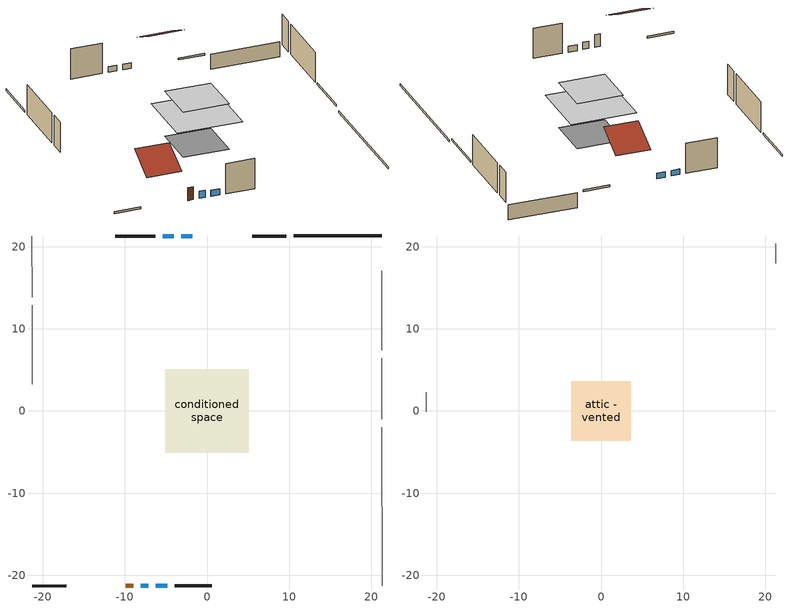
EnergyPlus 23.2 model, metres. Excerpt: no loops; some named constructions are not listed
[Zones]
conditioned space
 floor adiabatic (AdiabaticFloorConstruction): -5.1,-5.1 -5.1,5.1 5.1,5.1 5.1,-5.1 z2.74
 floor foundation (Slab1 construction): -3.6,-3.6 -3.6,3.6 3.6,3.6 3.6,-3.6 z-2.13
 wall outside (RimJoist1 construction): 9.62,21.3 5.48,21.3 z0.3:0.61
 wall outside (RimJoist3 construction): -21.3,-21.3 -17.15,-21.3 z0.3:0.61
 wall outside (AdiabaticWallConstruction 1): -9.9,-21.3 -8.99,-21.3 z0.3:2.34
 wall outside (AdiabaticWallConstruction): -1.77,21.3 -3.11,21.3 / -4.03,21.3 -5.37,21.3 z0.3:1.19; -8.06,-21.3 -7.18,-21.3 z0.3:1.49; -6.25,-21.3 -4.86,-21.3 z0.3:1.25
 wall outside (Wall1 construction): -6.3,21.3 -11.19,21.3 z0.3:5.18
 wall outside (Wall3 construction): -3.93,-21.3 0.58,-21.3 z0.3:5.18
 wall foundation (FoundationWall1 construction): 21.3,21.3 10.55,21.3 z-2.13:0.3
 wall adiabatic (FoundationWall2 construction): 21.3,-21.3 21.3,-1.96 z-0.3:0
 wall adiabatic (RimJoist2 construction): 21.3,-1.03 21.3,6.44 z0.3:0.61
 wall adiabatic (RimJoist4 construction): -21.3,21.3 -21.3,13.83 z0.3:0.61
 wall adiabatic (Wall2 construction): 21.3,7.37 21.3,17.04 z0.3:5.18
 wall adiabatic (Wall4 construction): -21.3,12.9 -21.3,3.23 z0.3:5.18
 window (WindowConstruction): -1.77,21.3 -3.11,21.3 z0.3:1.19
 window (WindowConstruction 1): -4.03,21.3 -5.37,21.3 z0.3:1.19
 window (WindowConstruction 2): -8.06,-21.3 -7.18,-21.3 z0.3:1.49
 window (WindowConstruction 3): -6.25,-21.3 -4.86,-21.3 z0.3:1.25
 door (Door): -9.9,-21.3 -8.99,-21.3 z0.3:2.34
 ceiling adiabatic (AdiabaticFloorConstruction): 5.1,-5.1 5.1,5.1 -5.1,5.1 -5.1,-5.1 z2.74
attic - vented
 floor to conditioned space (Floor1 construction Reversed): -3.6,-3.6 -3.6,3.6 3.6,3.6 3.6,-3.6 z5.18
 wall adiabatic (Wall5 construction): -21.3,2.3 -21.3,-0.1 z0.3:5.18
 wall adiabatic (Wall6 construction): 21.3,17.97 21.3,20.37 z0.3:5.18
 roof outside (Roof1 construction): -0.84,21.3,5.18 -0.84,16.47,7.59 4.55,16.47,7.59 4.55,21.3,5.18
 roof outside (Roof2 construction): -10.83,-21.3,5.18 -10.83,-16.47,7.59 -16.22,-16.47,7.59 -16.22,-21.3,5.18
[Material] Roughness=Rough; Thermal Absorptance=0.9
Name | Thickness {m} | Conductivity {W/m-K} | Density {kg/m3} | Specific Heat {J/kg-K} | Solar Absorptance | Visible Absorptance
ceiling loosefill ins | 0.338667 | 0.0480833 | 16.02 | 1046.75 | 0.7 | 0.7
ceiling stud and cavity | 0.1397 | 0.0920385 | 65.682 | 1177.47 | 0.7 | 0.7
gypsum board | 0.0127 | 0.160291 | 801 | 837.4 | 0.6 | 0.6
[Construction]
Floor1 construction: ceiling loosefill ins, ceiling stud and cavity, gypsum board
[Schedule:Day:Interval]
exterior lighting schedule weekday10: No, 05:00, 0.345039, 06:00, 0.277532, 07:00, 0.26253, 08:00, 0.255029, 09:00, 0.247528, 10:00, 0.210024, 11:00, 0.165019, 12:00, 0.112513, 13:00, 0.0900102, 15:00, 0.0825094, 16:00, 0.0900102, 17:00, 0.142516, 18:00, 0.277532, 19:00, 0.367542, 20:00, 0.487555, 21:00, 0.682578, 22:00, 0.787589, 23:00, 0.682578, 24:00, 0.472554
exterior lighting schedule weekday11: No, 05:00, 0.343994, 06:00, 0.276691, 07:00, 0.261734, 08:00, 0.254256, 09:00, 0.246778, 10:00, 0.209387, 11:00, 0.164519, 12:00, 0.112172, 13:00, 0.0897375, 15:00, 0.0822593, 16:00, 0.0897375, 17:00, 0.142084, 18:00, 0.276691, 19:00, 0.366428, 20:00, 0.486078, 21:00, 0.680509, 22:00, 0.785203, 23:00, 0.680509, 24:00, 0.471122
exterior lighting schedule weekday12: No, 05:00, 0.434959, 06:00, 0.349858, 07:00, 0.330947, 08:00, 0.321491, 09:00, 0.312035, 10:00, 0.264757, 11:00, 0.208024, 12:00, 0.141834, 13:00, 0.113467, 15:00, 0.104012, 16:00, 0.113467, 17:00, 0.179657, 18:00, 0.349858, 19:00, 0.463325, 20:00, 0.614615, 21:00, 0.860461, 22:00, 0.99284, 23:00, 0.860461, 24:00, 0.595704
exterior lighting schedule weekday2: No, 05:00, 0.438095, 06:00, 0.352381, 07:00, 0.333333, 08:00, 0.32381, 09:00, 0.314286, 10:00, 0.266667, 11:00, 0.209524, 12:00, 0.142857, 13:00, 0.114286, 15:00, 0.104762, 16:00, 0.114286, 17:00, 0.180952, 18:00, 0.352381, 19:00, 0.466667, 20:00, 0.619048, 21:00, 0.866667, 22:00, 1, 23:00, 0.866667, 24:00, 0.6
exterior lighting schedule weekday3; exterior lighting schedule weekday5: No, 05:00, 0.346085, 06:00, 0.278373, 07:00, 0.263325, 08:00, 0.255802, 09:00, 0.248278, 10:00, 0.21066, 11:00, 0.165519, 12:00, 0.112854, 13:00, 0.090283, 15:00, 0.0827594, 16:00, 0.090283, 17:00, 0.142948, 18:00, 0.278373, 19:00, 0.368656, 20:00, 0.489033, 21:00, 0.684646, 22:00, 0.789976, 23:00, 0.684646, 24:00, 0.473986
exterior lighting schedule weekday4: No, 05:00, 0.344691, 06:00, 0.277251, 07:00, 0.262265, 08:00, 0.254771, 09:00, 0.247278, 10:00, 0.209812, 11:00, 0.164852, 12:00, 0.112399, 13:00, 0.0899193, 15:00, 0.082426, 16:00, 0.0899193, 17:00, 0.142372, 18:00, 0.277251, 19:00, 0.367171, 20:00, 0.487063, 21:00, 0.681888, 22:00, 0.786794, 23:00, 0.681888, 24:00, 0.472076
exterior lighting schedule weekday6; exterior lighting schedule weekday9: No, 05:00, 0.28823, 06:00, 0.231837, 07:00, 0.219305, 08:00, 0.213039, 09:00, 0.206773, 10:00, 0.175444, 11:00, 0.137849, 12:00, 0.093988, 13:00, 0.0751904, 15:00, 0.0689245, 16:00, 0.0751904, 17:00, 0.119051, 18:00, 0.231837, 19:00, 0.307027, 20:00, 0.407281, 21:00, 0.570194, 22:00, 0.657916, 23:00, 0.570194, 24:00, 0.394749
exterior lighting schedule weekday7: No, 05:00, 0.286139, 06:00, 0.230155, 07:00, 0.217714, 08:00, 0.211494, 09:00, 0.205273, 10:00, 0.174171, 11:00, 0.136849, 12:00, 0.0933061, 13:00, 0.0746448, 15:00, 0.0684244, 16:00, 0.0746448, 17:00, 0.118188, 18:00, 0.230155, 19:00, 0.3048, 20:00, 0.404326, 21:00, 0.566057, 22:00, 0.653142, 23:00, 0.566057, 24:00, 0.391885
exterior lighting schedule weekend10: No, 02:00, 0.345039, 04:00, 0.337538, 05:00, 0.345039, 06:00, 0.337538, 07:00, 0.330038, 08:00, 0.307535, 09:00, 0.270031, 10:00, 0.225026, 11:00, 0.18002, 12:00, 0.120014, 13:00, 0.0900102, 15:00, 0.0825094, 16:00, 0.0900102, 17:00, 0.142516, 18:00, 0.285032, 19:00, 0.360041, 20:00, 0.450051, 21:00, 0.622571, 22:00, 0.735084, 23:00, 0.637572, 24:00, 0.44255
exterior lighting schedule weekend11: No, 02:00, 0.343994, 04:00, 0.336516, 05:00, 0.343994, 06:00, 0.336516, 07:00, 0.329037, 08:00, 0.306603, 09:00, 0.269212, 10:00, 0.224344, 11:00, 0.179475, 12:00, 0.11965, 13:00, 0.0897375, 15:00, 0.0822593, 16:00, 0.0897375, 17:00, 0.142084, 18:00, 0.284169, 19:00, 0.35895, 20:00, 0.448687, 21:00, 0.620684, 22:00, 0.732856, 23:00, 0.63564, 24:00, 0.441209
exterior lighting schedule weekend12: No, 02:00, 0.434959, 04:00, 0.425503, 05:00, 0.434959, 06:00, 0.425503, 07:00, 0.416047, 08:00, 0.38768, 09:00, 0.340402, 10:00, 0.283669, 11:00, 0.226935, 12:00, 0.15129, 13:00, 0.113467, 15:00, 0.104012, 16:00, 0.113467, 17:00, 0.179657, 18:00, 0.359314, 19:00, 0.45387, 20:00, 0.567337, 21:00, 0.784816, 22:00, 0.926651, 23:00, 0.803728, 24:00, 0.557882
exterior lighting schedule weekend2: No, 02:00, 0.438095, 04:00, 0.428571, 05:00, 0.438095, 06:00, 0.428571, 07:00, 0.419048, 08:00, 0.390476, 09:00, 0.342857, 10:00, 0.285714, 11:00, 0.228571, 12:00, 0.152381, 13:00, 0.114286, 15:00, 0.104762, 16:00, 0.114286, 17:00, 0.180952, 18:00, 0.361905, 19:00, 0.457143, 20:00, 0.571429, 21:00, 0.790476, 22:00, 0.933333, 23:00, 0.809524, 24:00, 0.561905
exterior lighting schedule weekend3; exterior lighting schedule weekend5: No, 02:00, 0.346085, 04:00, 0.338561, 05:00, 0.346085, 06:00, 0.338561, 07:00, 0.331038, 08:00, 0.308467, 09:00, 0.270849, 10:00, 0.225707, 11:00, 0.180566, 12:00, 0.120377, 13:00, 0.090283, 15:00, 0.0827594, 16:00, 0.090283, 17:00, 0.142948, 18:00, 0.285896, 19:00, 0.361132, 20:00, 0.451415, 21:00, 0.624457, 22:00, 0.737311, 23:00, 0.639504, 24:00, 0.443891
exterior lighting schedule weekend4: No, 02:00, 0.344691, 04:00, 0.337197, 05:00, 0.344691, 06:00, 0.337197, 07:00, 0.329704, 08:00, 0.307224, 09:00, 0.269758, 10:00, 0.224798, 11:00, 0.179839, 12:00, 0.119892, 13:00, 0.0899193, 15:00, 0.082426, 16:00, 0.0899193, 17:00, 0.142372, 18:00, 0.284744, 19:00, 0.359677, 20:00, 0.449597, 21:00, 0.621942, 22:00, 0.734341, 23:00, 0.636928, 24:00, 0.442103
exterior lighting schedule weekend6; exterior lighting schedule weekend9: No, 02:00, 0.28823, 04:00, 0.281964, 05:00, 0.28823, 06:00, 0.281964, 07:00, 0.275698, 08:00, 0.2569, 09:00, 0.225571, 10:00, 0.187976, 11:00, 0.150381, 12:00, 0.100254, 13:00, 0.0751904, 15:00, 0.0689245, 16:00, 0.0751904, 17:00, 0.119051, 18:00, 0.238103, 19:00, 0.300761, 20:00, 0.375952, 21:00, 0.520067, 22:00, 0.614055, 23:00, 0.532598, 24:00, 0.369686
exterior lighting schedule weekend7: No, 02:00, 0.286139, 04:00, 0.279918, 05:00, 0.286139, 06:00, 0.279918, 07:00, 0.273698, 08:00, 0.255037, 09:00, 0.223935, 10:00, 0.186612, 11:00, 0.14929, 12:00, 0.0995265, 13:00, 0.0746448, 15:00, 0.0684244, 16:00, 0.0746448, 17:00, 0.118188, 18:00, 0.236375, 19:00, 0.298579, 20:00, 0.373224, 21:00, 0.516294, 22:00, 0.6096, 23:00, 0.528734, 24:00, 0.367004
